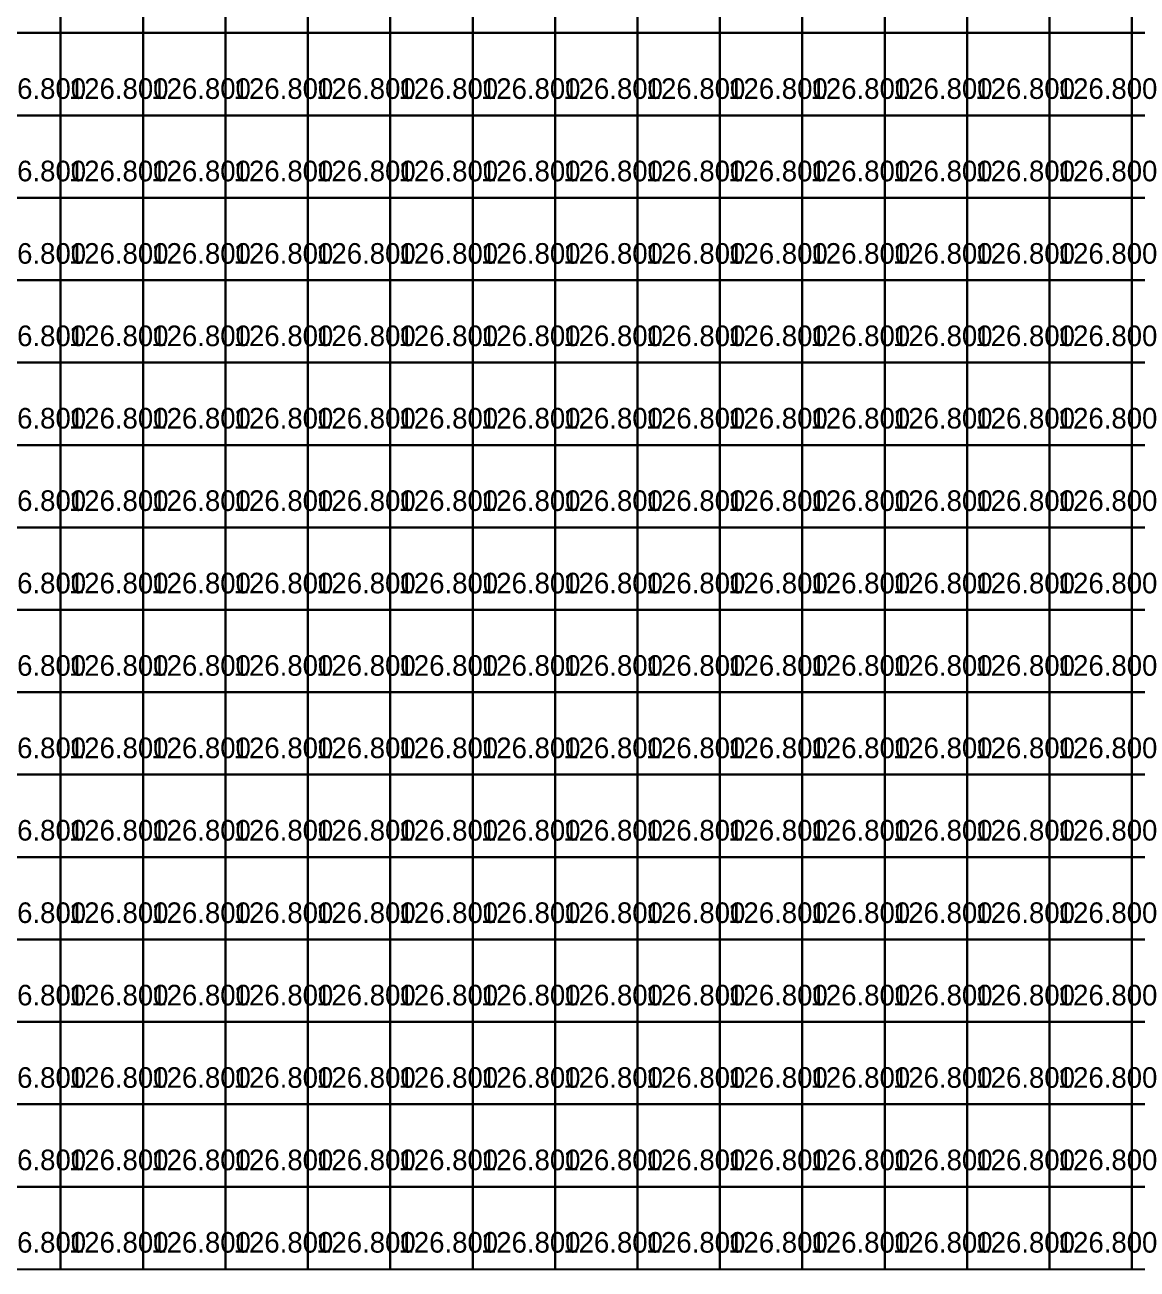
# Model space of a CAD drawing. Header units: metres. Extents: x 287857 to 287978, y 62957 to 63018.
# Drawn here: x 287870.49 to 287883.99, y 62956.83 to 62971.93 of the extents above; entities that cross this region are included whole.
import ezdxf

# ---------------------------------------------------------------- set-up
doc = ezdxf.new("R2010")
doc.units = ezdxf.units.M
doc.layers.add('ARCH-INTERP', color=7, linetype='Continuous', true_color=0x64748b)
doc.layers.add('ARCH-LEVEL-TXT', color=7, linetype='Continuous', true_color=0xa78bfa)

msp = doc.modelspace()

# ---------------------------------------------------------------- linework, layer by layer
at = {"layer": 'ARCH-INTERP'}
for points in [[(287869.925, 62971.831, 126.8), (287870.925, 62971.831, 126.8), (287870.925, 62972.831, 126.8), (287869.925, 62972.831, 126.8), (287869.925, 62971.831, 126.8)], [(287870.925, 62971.831, 126.8), (287871.925, 62971.831, 126.8), (287871.925, 62972.831, 126.8), (287870.925, 62972.831, 126.8), (287870.925, 62971.831, 126.8)], [(287871.925, 62971.831, 126.8), (287872.925, 62971.831, 126.8), (287872.925, 62972.831, 126.8), (287871.925, 62972.831, 126.8), (287871.925, 62971.831, 126.8)], [(287872.925, 62971.831, 126.8), (287873.925, 62971.831, 126.8), (287873.925, 62972.831, 126.8), (287872.925, 62972.831, 126.8), (287872.925, 62971.831, 126.8)], [(287873.925, 62971.831, 126.8), (287874.925, 62971.831, 126.8), (287874.925, 62972.831, 126.8), (287873.925, 62972.831, 126.8), (287873.925, 62971.831, 126.8)], [(287874.925, 62971.831, 126.8), (287875.925, 62971.831, 126.8), (287875.925, 62972.831, 126.8), (287874.925, 62972.831, 126.8), (287874.925, 62971.831, 126.8)], [(287875.925, 62971.831, 126.8), (287876.925, 62971.831, 126.8), (287876.925, 62972.831, 126.8), (287875.925, 62972.831, 126.8), (287875.925, 62971.831, 126.8)], [(287876.925, 62971.831, 126.8), (287877.925, 62971.831, 126.8), (287877.925, 62972.831, 126.8), (287876.925, 62972.831, 126.8), (287876.925, 62971.831, 126.8)], [(287877.925, 62971.831, 126.8), (287878.925, 62971.831, 126.8), (287878.925, 62972.831, 126.8), (287877.925, 62972.831, 126.8), (287877.925, 62971.831, 126.8)], [(287878.925, 62971.831, 126.8), (287879.925, 62971.831, 126.8), (287879.925, 62972.831, 126.8), (287878.925, 62972.831, 126.8), (287878.925, 62971.831, 126.8)], [(287879.925, 62971.831, 126.8), (287880.925, 62971.831, 126.8), (287880.925, 62972.831, 126.8), (287879.925, 62972.831, 126.8), (287879.925, 62971.831, 126.8)], [(287880.925, 62971.831, 126.8), (287881.925, 62971.831, 126.8), (287881.925, 62972.831, 126.8), (287880.925, 62972.831, 126.8), (287880.925, 62971.831, 126.8)], [(287881.925, 62971.831, 126.8), (287882.925, 62971.831, 126.8), (287882.925, 62972.831, 126.8), (287881.925, 62972.831, 126.8), (287881.925, 62971.831, 126.8)], [(287882.925, 62971.831, 126.8), (287883.925, 62971.831, 126.8), (287883.925, 62972.831, 126.8), (287882.925, 62972.831, 126.8), (287882.925, 62971.831, 126.8)], [(287883.925, 62971.831, 126.8), (287884.925, 62971.831, 126.8), (287884.925, 62972.831, 126.8), (287883.925, 62972.831, 126.8), (287883.925, 62971.831, 126.8)], [(287869.925, 62970.831, 126.8), (287870.925, 62970.831, 126.8), (287870.925, 62971.831, 126.8), (287869.925, 62971.831, 126.8), (287869.925, 62970.831, 126.8)], [(287870.925, 62970.831, 126.8), (287871.925, 62970.831, 126.8), (287871.925, 62971.831, 126.8), (287870.925, 62971.831, 126.8), (287870.925, 62970.831, 126.8)], [(287871.925, 62970.831, 126.8), (287872.925, 62970.831, 126.8), (287872.925, 62971.831, 126.8), (287871.925, 62971.831, 126.8), (287871.925, 62970.831, 126.8)], [(287872.925, 62970.831, 126.8), (287873.925, 62970.831, 126.8), (287873.925, 62971.831, 126.8), (287872.925, 62971.831, 126.8), (287872.925, 62970.831, 126.8)], [(287873.925, 62970.831, 126.8), (287874.925, 62970.831, 126.8), (287874.925, 62971.831, 126.8), (287873.925, 62971.831, 126.8), (287873.925, 62970.831, 126.8)], [(287874.925, 62970.831, 126.8), (287875.925, 62970.831, 126.8), (287875.925, 62971.831, 126.8), (287874.925, 62971.831, 126.8), (287874.925, 62970.831, 126.8)], [(287875.925, 62970.831, 126.8), (287876.925, 62970.831, 126.8), (287876.925, 62971.831, 126.8), (287875.925, 62971.831, 126.8), (287875.925, 62970.831, 126.8)], [(287876.925, 62970.831, 126.8), (287877.925, 62970.831, 126.8), (287877.925, 62971.831, 126.8), (287876.925, 62971.831, 126.8), (287876.925, 62970.831, 126.8)], [(287877.925, 62970.831, 126.8), (287878.925, 62970.831, 126.8), (287878.925, 62971.831, 126.8), (287877.925, 62971.831, 126.8), (287877.925, 62970.831, 126.8)], [(287878.925, 62970.831, 126.8), (287879.925, 62970.831, 126.8), (287879.925, 62971.831, 126.8), (287878.925, 62971.831, 126.8), (287878.925, 62970.831, 126.8)], [(287879.925, 62970.831, 126.8), (287880.925, 62970.831, 126.8), (287880.925, 62971.831, 126.8), (287879.925, 62971.831, 126.8), (287879.925, 62970.831, 126.8)], [(287880.925, 62970.831, 126.8), (287881.925, 62970.831, 126.8), (287881.925, 62971.831, 126.8), (287880.925, 62971.831, 126.8), (287880.925, 62970.831, 126.8)], [(287881.925, 62970.831, 126.8), (287882.925, 62970.831, 126.8), (287882.925, 62971.831, 126.8), (287881.925, 62971.831, 126.8), (287881.925, 62970.831, 126.8)], [(287882.925, 62970.831, 126.8), (287883.925, 62970.831, 126.8), (287883.925, 62971.831, 126.8), (287882.925, 62971.831, 126.8), (287882.925, 62970.831, 126.8)], [(287883.925, 62970.831, 126.8), (287884.925, 62970.831, 126.8), (287884.925, 62971.831, 126.8), (287883.925, 62971.831, 126.8), (287883.925, 62970.831, 126.8)], [(287869.925, 62969.831, 126.8), (287870.925, 62969.831, 126.8), (287870.925, 62970.831, 126.8), (287869.925, 62970.831, 126.8), (287869.925, 62969.831, 126.8)], [(287870.925, 62969.831, 126.8), (287871.925, 62969.831, 126.8), (287871.925, 62970.831, 126.8), (287870.925, 62970.831, 126.8), (287870.925, 62969.831, 126.8)], [(287871.925, 62969.831, 126.8), (287872.925, 62969.831, 126.8), (287872.925, 62970.831, 126.8), (287871.925, 62970.831, 126.8), (287871.925, 62969.831, 126.8)], [(287872.925, 62969.831, 126.8), (287873.925, 62969.831, 126.8), (287873.925, 62970.831, 126.8), (287872.925, 62970.831, 126.8), (287872.925, 62969.831, 126.8)], [(287873.925, 62969.831, 126.8), (287874.925, 62969.831, 126.8), (287874.925, 62970.831, 126.8), (287873.925, 62970.831, 126.8), (287873.925, 62969.831, 126.8)], [(287874.925, 62969.831, 126.8), (287875.925, 62969.831, 126.8), (287875.925, 62970.831, 126.8), (287874.925, 62970.831, 126.8), (287874.925, 62969.831, 126.8)], [(287875.925, 62969.831, 126.8), (287876.925, 62969.831, 126.8), (287876.925, 62970.831, 126.8), (287875.925, 62970.831, 126.8), (287875.925, 62969.831, 126.8)], [(287876.925, 62969.831, 126.8), (287877.925, 62969.831, 126.8), (287877.925, 62970.831, 126.8), (287876.925, 62970.831, 126.8), (287876.925, 62969.831, 126.8)], [(287877.925, 62969.831, 126.8), (287878.925, 62969.831, 126.8), (287878.925, 62970.831, 126.8), (287877.925, 62970.831, 126.8), (287877.925, 62969.831, 126.8)], [(287878.925, 62969.831, 126.8), (287879.925, 62969.831, 126.8), (287879.925, 62970.831, 126.8), (287878.925, 62970.831, 126.8), (287878.925, 62969.831, 126.8)], [(287879.925, 62969.831, 126.8), (287880.925, 62969.831, 126.8), (287880.925, 62970.831, 126.8), (287879.925, 62970.831, 126.8), (287879.925, 62969.831, 126.8)], [(287880.925, 62969.831, 126.8), (287881.925, 62969.831, 126.8), (287881.925, 62970.831, 126.8), (287880.925, 62970.831, 126.8), (287880.925, 62969.831, 126.8)], [(287881.925, 62969.831, 126.8), (287882.925, 62969.831, 126.8), (287882.925, 62970.831, 126.8), (287881.925, 62970.831, 126.8), (287881.925, 62969.831, 126.8)], [(287882.925, 62969.831, 126.8), (287883.925, 62969.831, 126.8), (287883.925, 62970.831, 126.8), (287882.925, 62970.831, 126.8), (287882.925, 62969.831, 126.8)], [(287883.925, 62969.831, 126.8), (287884.925, 62969.831, 126.8), (287884.925, 62970.831, 126.8), (287883.925, 62970.831, 126.8), (287883.925, 62969.831, 126.8)], [(287869.925, 62968.831, 126.8), (287870.925, 62968.831, 126.8), (287870.925, 62969.831, 126.8), (287869.925, 62969.831, 126.8), (287869.925, 62968.831, 126.8)], [(287870.925, 62968.831, 126.8), (287871.925, 62968.831, 126.8), (287871.925, 62969.831, 126.8), (287870.925, 62969.831, 126.8), (287870.925, 62968.831, 126.8)], [(287871.925, 62968.831, 126.8), (287872.925, 62968.831, 126.8), (287872.925, 62969.831, 126.8), (287871.925, 62969.831, 126.8), (287871.925, 62968.831, 126.8)], [(287872.925, 62968.831, 126.8), (287873.925, 62968.831, 126.8), (287873.925, 62969.831, 126.8), (287872.925, 62969.831, 126.8), (287872.925, 62968.831, 126.8)], [(287873.925, 62968.831, 126.8), (287874.925, 62968.831, 126.8), (287874.925, 62969.831, 126.8), (287873.925, 62969.831, 126.8), (287873.925, 62968.831, 126.8)], [(287874.925, 62968.831, 126.8), (287875.925, 62968.831, 126.8), (287875.925, 62969.831, 126.8), (287874.925, 62969.831, 126.8), (287874.925, 62968.831, 126.8)], [(287875.925, 62968.831, 126.8), (287876.925, 62968.831, 126.8), (287876.925, 62969.831, 126.8), (287875.925, 62969.831, 126.8), (287875.925, 62968.831, 126.8)], [(287876.925, 62968.831, 126.8), (287877.925, 62968.831, 126.8), (287877.925, 62969.831, 126.8), (287876.925, 62969.831, 126.8), (287876.925, 62968.831, 126.8)], [(287877.925, 62968.831, 126.8), (287878.925, 62968.831, 126.8), (287878.925, 62969.831, 126.8), (287877.925, 62969.831, 126.8), (287877.925, 62968.831, 126.8)], [(287878.925, 62968.831, 126.8), (287879.925, 62968.831, 126.8), (287879.925, 62969.831, 126.8), (287878.925, 62969.831, 126.8), (287878.925, 62968.831, 126.8)], [(287879.925, 62968.831, 126.8), (287880.925, 62968.831, 126.8), (287880.925, 62969.831, 126.8), (287879.925, 62969.831, 126.8), (287879.925, 62968.831, 126.8)], [(287880.925, 62968.831, 126.8), (287881.925, 62968.831, 126.8), (287881.925, 62969.831, 126.8), (287880.925, 62969.831, 126.8), (287880.925, 62968.831, 126.8)], [(287881.925, 62968.831, 126.8), (287882.925, 62968.831, 126.8), (287882.925, 62969.831, 126.8), (287881.925, 62969.831, 126.8), (287881.925, 62968.831, 126.8)], [(287882.925, 62968.831, 126.8), (287883.925, 62968.831, 126.8), (287883.925, 62969.831, 126.8), (287882.925, 62969.831, 126.8), (287882.925, 62968.831, 126.8)], [(287883.925, 62968.831, 126.8), (287884.925, 62968.831, 126.8), (287884.925, 62969.831, 126.8), (287883.925, 62969.831, 126.8), (287883.925, 62968.831, 126.8)], [(287869.925, 62967.831, 126.8), (287870.925, 62967.831, 126.8), (287870.925, 62968.831, 126.8), (287869.925, 62968.831, 126.8), (287869.925, 62967.831, 126.8)], [(287870.925, 62967.831, 126.8), (287871.925, 62967.831, 126.8), (287871.925, 62968.831, 126.8), (287870.925, 62968.831, 126.8), (287870.925, 62967.831, 126.8)], [(287871.925, 62967.831, 126.8), (287872.925, 62967.831, 126.8), (287872.925, 62968.831, 126.8), (287871.925, 62968.831, 126.8), (287871.925, 62967.831, 126.8)], [(287872.925, 62967.831, 126.8), (287873.925, 62967.831, 126.8), (287873.925, 62968.831, 126.8), (287872.925, 62968.831, 126.8), (287872.925, 62967.831, 126.8)], [(287873.925, 62967.831, 126.8), (287874.925, 62967.831, 126.8), (287874.925, 62968.831, 126.8), (287873.925, 62968.831, 126.8), (287873.925, 62967.831, 126.8)], [(287874.925, 62967.831, 126.8), (287875.925, 62967.831, 126.8), (287875.925, 62968.831, 126.8), (287874.925, 62968.831, 126.8), (287874.925, 62967.831, 126.8)], [(287875.925, 62967.831, 126.8), (287876.925, 62967.831, 126.8), (287876.925, 62968.831, 126.8), (287875.925, 62968.831, 126.8), (287875.925, 62967.831, 126.8)], [(287876.925, 62967.831, 126.8), (287877.925, 62967.831, 126.8), (287877.925, 62968.831, 126.8), (287876.925, 62968.831, 126.8), (287876.925, 62967.831, 126.8)], [(287877.925, 62967.831, 126.8), (287878.925, 62967.831, 126.8), (287878.925, 62968.831, 126.8), (287877.925, 62968.831, 126.8), (287877.925, 62967.831, 126.8)], [(287878.925, 62967.831, 126.8), (287879.925, 62967.831, 126.8), (287879.925, 62968.831, 126.8), (287878.925, 62968.831, 126.8), (287878.925, 62967.831, 126.8)], [(287879.925, 62967.831, 126.8), (287880.925, 62967.831, 126.8), (287880.925, 62968.831, 126.8), (287879.925, 62968.831, 126.8), (287879.925, 62967.831, 126.8)], [(287880.925, 62967.831, 126.8), (287881.925, 62967.831, 126.8), (287881.925, 62968.831, 126.8), (287880.925, 62968.831, 126.8), (287880.925, 62967.831, 126.8)], [(287881.925, 62967.831, 126.8), (287882.925, 62967.831, 126.8), (287882.925, 62968.831, 126.8), (287881.925, 62968.831, 126.8), (287881.925, 62967.831, 126.8)], [(287882.925, 62967.831, 126.8), (287883.925, 62967.831, 126.8), (287883.925, 62968.831, 126.8), (287882.925, 62968.831, 126.8), (287882.925, 62967.831, 126.8)], [(287883.925, 62967.831, 126.8), (287884.925, 62967.831, 126.8), (287884.925, 62968.831, 126.8), (287883.925, 62968.831, 126.8), (287883.925, 62967.831, 126.8)], [(287869.925, 62966.831, 126.8), (287870.925, 62966.831, 126.8), (287870.925, 62967.831, 126.8), (287869.925, 62967.831, 126.8), (287869.925, 62966.831, 126.8)], [(287870.925, 62966.831, 126.8), (287871.925, 62966.831, 126.8), (287871.925, 62967.831, 126.8), (287870.925, 62967.831, 126.8), (287870.925, 62966.831, 126.8)], [(287871.925, 62966.831, 126.8), (287872.925, 62966.831, 126.8), (287872.925, 62967.831, 126.8), (287871.925, 62967.831, 126.8), (287871.925, 62966.831, 126.8)], [(287872.925, 62966.831, 126.8), (287873.925, 62966.831, 126.8), (287873.925, 62967.831, 126.8), (287872.925, 62967.831, 126.8), (287872.925, 62966.831, 126.8)], [(287873.925, 62966.831, 126.8), (287874.925, 62966.831, 126.8), (287874.925, 62967.831, 126.8), (287873.925, 62967.831, 126.8), (287873.925, 62966.831, 126.8)], [(287874.925, 62966.831, 126.8), (287875.925, 62966.831, 126.8), (287875.925, 62967.831, 126.8), (287874.925, 62967.831, 126.8), (287874.925, 62966.831, 126.8)], [(287875.925, 62966.831, 126.8), (287876.925, 62966.831, 126.8), (287876.925, 62967.831, 126.8), (287875.925, 62967.831, 126.8), (287875.925, 62966.831, 126.8)], [(287876.925, 62966.831, 126.8), (287877.925, 62966.831, 126.8), (287877.925, 62967.831, 126.8), (287876.925, 62967.831, 126.8), (287876.925, 62966.831, 126.8)], [(287877.925, 62966.831, 126.8), (287878.925, 62966.831, 126.8), (287878.925, 62967.831, 126.8), (287877.925, 62967.831, 126.8), (287877.925, 62966.831, 126.8)], [(287878.925, 62966.831, 126.8), (287879.925, 62966.831, 126.8), (287879.925, 62967.831, 126.8), (287878.925, 62967.831, 126.8), (287878.925, 62966.831, 126.8)], [(287879.925, 62966.831, 126.8), (287880.925, 62966.831, 126.8), (287880.925, 62967.831, 126.8), (287879.925, 62967.831, 126.8), (287879.925, 62966.831, 126.8)], [(287880.925, 62966.831, 126.8), (287881.925, 62966.831, 126.8), (287881.925, 62967.831, 126.8), (287880.925, 62967.831, 126.8), (287880.925, 62966.831, 126.8)], [(287881.925, 62966.831, 126.8), (287882.925, 62966.831, 126.8), (287882.925, 62967.831, 126.8), (287881.925, 62967.831, 126.8), (287881.925, 62966.831, 126.8)], [(287882.925, 62966.831, 126.8), (287883.925, 62966.831, 126.8), (287883.925, 62967.831, 126.8), (287882.925, 62967.831, 126.8), (287882.925, 62966.831, 126.8)], [(287883.925, 62966.831, 126.8), (287884.925, 62966.831, 126.8), (287884.925, 62967.831, 126.8), (287883.925, 62967.831, 126.8), (287883.925, 62966.831, 126.8)], [(287869.925, 62965.831, 126.8), (287870.925, 62965.831, 126.8), (287870.925, 62966.831, 126.8), (287869.925, 62966.831, 126.8), (287869.925, 62965.831, 126.8)], [(287870.925, 62965.831, 126.8), (287871.925, 62965.831, 126.8), (287871.925, 62966.831, 126.8), (287870.925, 62966.831, 126.8), (287870.925, 62965.831, 126.8)], [(287871.925, 62965.831, 126.8), (287872.925, 62965.831, 126.8), (287872.925, 62966.831, 126.8), (287871.925, 62966.831, 126.8), (287871.925, 62965.831, 126.8)], [(287872.925, 62965.831, 126.8), (287873.925, 62965.831, 126.8), (287873.925, 62966.831, 126.8), (287872.925, 62966.831, 126.8), (287872.925, 62965.831, 126.8)], [(287873.925, 62965.831, 126.8), (287874.925, 62965.831, 126.8), (287874.925, 62966.831, 126.8), (287873.925, 62966.831, 126.8), (287873.925, 62965.831, 126.8)], [(287874.925, 62965.831, 126.8), (287875.925, 62965.831, 126.8), (287875.925, 62966.831, 126.8), (287874.925, 62966.831, 126.8), (287874.925, 62965.831, 126.8)], [(287875.925, 62965.831, 126.8), (287876.925, 62965.831, 126.8), (287876.925, 62966.831, 126.8), (287875.925, 62966.831, 126.8), (287875.925, 62965.831, 126.8)], [(287876.925, 62965.831, 126.8), (287877.925, 62965.831, 126.8), (287877.925, 62966.831, 126.8), (287876.925, 62966.831, 126.8), (287876.925, 62965.831, 126.8)], [(287877.925, 62965.831, 126.8), (287878.925, 62965.831, 126.8), (287878.925, 62966.831, 126.8), (287877.925, 62966.831, 126.8), (287877.925, 62965.831, 126.8)], [(287878.925, 62965.831, 126.8), (287879.925, 62965.831, 126.8), (287879.925, 62966.831, 126.8), (287878.925, 62966.831, 126.8), (287878.925, 62965.831, 126.8)], [(287879.925, 62965.831, 126.8), (287880.925, 62965.831, 126.8), (287880.925, 62966.831, 126.8), (287879.925, 62966.831, 126.8), (287879.925, 62965.831, 126.8)], [(287880.925, 62965.831, 126.8), (287881.925, 62965.831, 126.8), (287881.925, 62966.831, 126.8), (287880.925, 62966.831, 126.8), (287880.925, 62965.831, 126.8)], [(287881.925, 62965.831, 126.8), (287882.925, 62965.831, 126.8), (287882.925, 62966.831, 126.8), (287881.925, 62966.831, 126.8), (287881.925, 62965.831, 126.8)], [(287882.925, 62965.831, 126.8), (287883.925, 62965.831, 126.8), (287883.925, 62966.831, 126.8), (287882.925, 62966.831, 126.8), (287882.925, 62965.831, 126.8)], [(287883.925, 62965.831, 126.8), (287884.925, 62965.831, 126.8), (287884.925, 62966.831, 126.8), (287883.925, 62966.831, 126.8), (287883.925, 62965.831, 126.8)], [(287869.925, 62964.831, 126.8), (287870.925, 62964.831, 126.8), (287870.925, 62965.831, 126.8), (287869.925, 62965.831, 126.8), (287869.925, 62964.831, 126.8)], [(287870.925, 62964.831, 126.8), (287871.925, 62964.831, 126.8), (287871.925, 62965.831, 126.8), (287870.925, 62965.831, 126.8), (287870.925, 62964.831, 126.8)], [(287871.925, 62964.831, 126.8), (287872.925, 62964.831, 126.8), (287872.925, 62965.831, 126.8), (287871.925, 62965.831, 126.8), (287871.925, 62964.831, 126.8)], [(287872.925, 62964.831, 126.8), (287873.925, 62964.831, 126.8), (287873.925, 62965.831, 126.8), (287872.925, 62965.831, 126.8), (287872.925, 62964.831, 126.8)], [(287873.925, 62964.831, 126.8), (287874.925, 62964.831, 126.8), (287874.925, 62965.831, 126.8), (287873.925, 62965.831, 126.8), (287873.925, 62964.831, 126.8)], [(287874.925, 62964.831, 126.8), (287875.925, 62964.831, 126.8), (287875.925, 62965.831, 126.8), (287874.925, 62965.831, 126.8), (287874.925, 62964.831, 126.8)], [(287875.925, 62964.831, 126.8), (287876.925, 62964.831, 126.8), (287876.925, 62965.831, 126.8), (287875.925, 62965.831, 126.8), (287875.925, 62964.831, 126.8)], [(287876.925, 62964.831, 126.8), (287877.925, 62964.831, 126.8), (287877.925, 62965.831, 126.8), (287876.925, 62965.831, 126.8), (287876.925, 62964.831, 126.8)], [(287877.925, 62964.831, 126.8), (287878.925, 62964.831, 126.8), (287878.925, 62965.831, 126.8), (287877.925, 62965.831, 126.8), (287877.925, 62964.831, 126.8)], [(287878.925, 62964.831, 126.8), (287879.925, 62964.831, 126.8), (287879.925, 62965.831, 126.8), (287878.925, 62965.831, 126.8), (287878.925, 62964.831, 126.8)], [(287879.925, 62964.831, 126.8), (287880.925, 62964.831, 126.8), (287880.925, 62965.831, 126.8), (287879.925, 62965.831, 126.8), (287879.925, 62964.831, 126.8)], [(287880.925, 62964.831, 126.8), (287881.925, 62964.831, 126.8), (287881.925, 62965.831, 126.8), (287880.925, 62965.831, 126.8), (287880.925, 62964.831, 126.8)], [(287881.925, 62964.831, 126.8), (287882.925, 62964.831, 126.8), (287882.925, 62965.831, 126.8), (287881.925, 62965.831, 126.8), (287881.925, 62964.831, 126.8)], [(287882.925, 62964.831, 126.8), (287883.925, 62964.831, 126.8), (287883.925, 62965.831, 126.8), (287882.925, 62965.831, 126.8), (287882.925, 62964.831, 126.8)], [(287883.925, 62964.831, 126.8), (287884.925, 62964.831, 126.8), (287884.925, 62965.831, 126.8), (287883.925, 62965.831, 126.8), (287883.925, 62964.831, 126.8)], [(287869.925, 62963.831, 126.8), (287870.925, 62963.831, 126.8), (287870.925, 62964.831, 126.8), (287869.925, 62964.831, 126.8), (287869.925, 62963.831, 126.8)], [(287870.925, 62963.831, 126.8), (287871.925, 62963.831, 126.8), (287871.925, 62964.831, 126.8), (287870.925, 62964.831, 126.8), (287870.925, 62963.831, 126.8)], [(287871.925, 62963.831, 126.8), (287872.925, 62963.831, 126.8), (287872.925, 62964.831, 126.8), (287871.925, 62964.831, 126.8), (287871.925, 62963.831, 126.8)], [(287872.925, 62963.831, 126.8), (287873.925, 62963.831, 126.8), (287873.925, 62964.831, 126.8), (287872.925, 62964.831, 126.8), (287872.925, 62963.831, 126.8)], [(287873.925, 62963.831, 126.8), (287874.925, 62963.831, 126.8), (287874.925, 62964.831, 126.8), (287873.925, 62964.831, 126.8), (287873.925, 62963.831, 126.8)], [(287874.925, 62963.831, 126.8), (287875.925, 62963.831, 126.8), (287875.925, 62964.831, 126.8), (287874.925, 62964.831, 126.8), (287874.925, 62963.831, 126.8)], [(287875.925, 62963.831, 126.8), (287876.925, 62963.831, 126.8), (287876.925, 62964.831, 126.8), (287875.925, 62964.831, 126.8), (287875.925, 62963.831, 126.8)], [(287876.925, 62963.831, 126.8), (287877.925, 62963.831, 126.8), (287877.925, 62964.831, 126.8), (287876.925, 62964.831, 126.8), (287876.925, 62963.831, 126.8)], [(287877.925, 62963.831, 126.8), (287878.925, 62963.831, 126.8), (287878.925, 62964.831, 126.8), (287877.925, 62964.831, 126.8), (287877.925, 62963.831, 126.8)], [(287878.925, 62963.831, 126.8), (287879.925, 62963.831, 126.8), (287879.925, 62964.831, 126.8), (287878.925, 62964.831, 126.8), (287878.925, 62963.831, 126.8)], [(287879.925, 62963.831, 126.8), (287880.925, 62963.831, 126.8), (287880.925, 62964.831, 126.8), (287879.925, 62964.831, 126.8), (287879.925, 62963.831, 126.8)], [(287880.925, 62963.831, 126.8), (287881.925, 62963.831, 126.8), (287881.925, 62964.831, 126.8), (287880.925, 62964.831, 126.8), (287880.925, 62963.831, 126.8)], [(287881.925, 62963.831, 126.8), (287882.925, 62963.831, 126.8), (287882.925, 62964.831, 126.8), (287881.925, 62964.831, 126.8), (287881.925, 62963.831, 126.8)], [(287882.925, 62963.831, 126.8), (287883.925, 62963.831, 126.8), (287883.925, 62964.831, 126.8), (287882.925, 62964.831, 126.8), (287882.925, 62963.831, 126.8)], [(287883.925, 62963.831, 126.8), (287884.925, 62963.831, 126.8), (287884.925, 62964.831, 126.8), (287883.925, 62964.831, 126.8), (287883.925, 62963.831, 126.8)], [(287869.925, 62962.831, 126.8), (287870.925, 62962.831, 126.8), (287870.925, 62963.831, 126.8), (287869.925, 62963.831, 126.8), (287869.925, 62962.831, 126.8)], [(287870.925, 62962.831, 126.8), (287871.925, 62962.831, 126.8), (287871.925, 62963.831, 126.8), (287870.925, 62963.831, 126.8), (287870.925, 62962.831, 126.8)], [(287871.925, 62962.831, 126.8), (287872.925, 62962.831, 126.8), (287872.925, 62963.831, 126.8), (287871.925, 62963.831, 126.8), (287871.925, 62962.831, 126.8)], [(287872.925, 62962.831, 126.8), (287873.925, 62962.831, 126.8), (287873.925, 62963.831, 126.8), (287872.925, 62963.831, 126.8), (287872.925, 62962.831, 126.8)], [(287873.925, 62962.831, 126.8), (287874.925, 62962.831, 126.8), (287874.925, 62963.831, 126.8), (287873.925, 62963.831, 126.8), (287873.925, 62962.831, 126.8)], [(287874.925, 62962.831, 126.8), (287875.925, 62962.831, 126.8), (287875.925, 62963.831, 126.8), (287874.925, 62963.831, 126.8), (287874.925, 62962.831, 126.8)], [(287875.925, 62962.831, 126.8), (287876.925, 62962.831, 126.8), (287876.925, 62963.831, 126.8), (287875.925, 62963.831, 126.8), (287875.925, 62962.831, 126.8)], [(287876.925, 62962.831, 126.8), (287877.925, 62962.831, 126.8), (287877.925, 62963.831, 126.8), (287876.925, 62963.831, 126.8), (287876.925, 62962.831, 126.8)], [(287877.925, 62962.831, 126.8), (287878.925, 62962.831, 126.8), (287878.925, 62963.831, 126.8), (287877.925, 62963.831, 126.8), (287877.925, 62962.831, 126.8)], [(287878.925, 62962.831, 126.8), (287879.925, 62962.831, 126.8), (287879.925, 62963.831, 126.8), (287878.925, 62963.831, 126.8), (287878.925, 62962.831, 126.8)], [(287879.925, 62962.831, 126.8), (287880.925, 62962.831, 126.8), (287880.925, 62963.831, 126.8), (287879.925, 62963.831, 126.8), (287879.925, 62962.831, 126.8)], [(287880.925, 62962.831, 126.8), (287881.925, 62962.831, 126.8), (287881.925, 62963.831, 126.8), (287880.925, 62963.831, 126.8), (287880.925, 62962.831, 126.8)], [(287881.925, 62962.831, 126.8), (287882.925, 62962.831, 126.8), (287882.925, 62963.831, 126.8), (287881.925, 62963.831, 126.8), (287881.925, 62962.831, 126.8)], [(287882.925, 62962.831, 126.8), (287883.925, 62962.831, 126.8), (287883.925, 62963.831, 126.8), (287882.925, 62963.831, 126.8), (287882.925, 62962.831, 126.8)], [(287883.925, 62962.831, 126.8), (287884.925, 62962.831, 126.8), (287884.925, 62963.831, 126.8), (287883.925, 62963.831, 126.8), (287883.925, 62962.831, 126.8)], [(287869.925, 62961.831, 126.8), (287870.925, 62961.831, 126.8), (287870.925, 62962.831, 126.8), (287869.925, 62962.831, 126.8), (287869.925, 62961.831, 126.8)], [(287870.925, 62961.831, 126.8), (287871.925, 62961.831, 126.8), (287871.925, 62962.831, 126.8), (287870.925, 62962.831, 126.8), (287870.925, 62961.831, 126.8)], [(287871.925, 62961.831, 126.8), (287872.925, 62961.831, 126.8), (287872.925, 62962.831, 126.8), (287871.925, 62962.831, 126.8), (287871.925, 62961.831, 126.8)], [(287872.925, 62961.831, 126.8), (287873.925, 62961.831, 126.8), (287873.925, 62962.831, 126.8), (287872.925, 62962.831, 126.8), (287872.925, 62961.831, 126.8)], [(287873.925, 62961.831, 126.8), (287874.925, 62961.831, 126.8), (287874.925, 62962.831, 126.8), (287873.925, 62962.831, 126.8), (287873.925, 62961.831, 126.8)], [(287874.925, 62961.831, 126.8), (287875.925, 62961.831, 126.8), (287875.925, 62962.831, 126.8), (287874.925, 62962.831, 126.8), (287874.925, 62961.831, 126.8)], [(287875.925, 62961.831, 126.8), (287876.925, 62961.831, 126.8), (287876.925, 62962.831, 126.8), (287875.925, 62962.831, 126.8), (287875.925, 62961.831, 126.8)], [(287876.925, 62961.831, 126.8), (287877.925, 62961.831, 126.8), (287877.925, 62962.831, 126.8), (287876.925, 62962.831, 126.8), (287876.925, 62961.831, 126.8)], [(287877.925, 62961.831, 126.8), (287878.925, 62961.831, 126.8), (287878.925, 62962.831, 126.8), (287877.925, 62962.831, 126.8), (287877.925, 62961.831, 126.8)], [(287878.925, 62961.831, 126.8), (287879.925, 62961.831, 126.8), (287879.925, 62962.831, 126.8), (287878.925, 62962.831, 126.8), (287878.925, 62961.831, 126.8)], [(287879.925, 62961.831, 126.8), (287880.925, 62961.831, 126.8), (287880.925, 62962.831, 126.8), (287879.925, 62962.831, 126.8), (287879.925, 62961.831, 126.8)], [(287880.925, 62961.831, 126.8), (287881.925, 62961.831, 126.8), (287881.925, 62962.831, 126.8), (287880.925, 62962.831, 126.8), (287880.925, 62961.831, 126.8)], [(287881.925, 62961.831, 126.8), (287882.925, 62961.831, 126.8), (287882.925, 62962.831, 126.8), (287881.925, 62962.831, 126.8), (287881.925, 62961.831, 126.8)], [(287882.925, 62961.831, 126.8), (287883.925, 62961.831, 126.8), (287883.925, 62962.831, 126.8), (287882.925, 62962.831, 126.8), (287882.925, 62961.831, 126.8)], [(287883.925, 62961.831, 126.8), (287884.925, 62961.831, 126.8), (287884.925, 62962.831, 126.8), (287883.925, 62962.831, 126.8), (287883.925, 62961.831, 126.8)], [(287869.925, 62960.831, 126.8), (287870.925, 62960.831, 126.8), (287870.925, 62961.831, 126.8), (287869.925, 62961.831, 126.8), (287869.925, 62960.831, 126.8)], [(287870.925, 62960.831, 126.8), (287871.925, 62960.831, 126.8), (287871.925, 62961.831, 126.8), (287870.925, 62961.831, 126.8), (287870.925, 62960.831, 126.8)], [(287871.925, 62960.831, 126.8), (287872.925, 62960.831, 126.8), (287872.925, 62961.831, 126.8), (287871.925, 62961.831, 126.8), (287871.925, 62960.831, 126.8)], [(287872.925, 62960.831, 126.8), (287873.925, 62960.831, 126.8), (287873.925, 62961.831, 126.8), (287872.925, 62961.831, 126.8), (287872.925, 62960.831, 126.8)], [(287873.925, 62960.831, 126.8), (287874.925, 62960.831, 126.8), (287874.925, 62961.831, 126.8), (287873.925, 62961.831, 126.8), (287873.925, 62960.831, 126.8)], [(287874.925, 62960.831, 126.8), (287875.925, 62960.831, 126.8), (287875.925, 62961.831, 126.8), (287874.925, 62961.831, 126.8), (287874.925, 62960.831, 126.8)], [(287875.925, 62960.831, 126.8), (287876.925, 62960.831, 126.8), (287876.925, 62961.831, 126.8), (287875.925, 62961.831, 126.8), (287875.925, 62960.831, 126.8)], [(287876.925, 62960.831, 126.8), (287877.925, 62960.831, 126.8), (287877.925, 62961.831, 126.8), (287876.925, 62961.831, 126.8), (287876.925, 62960.831, 126.8)], [(287877.925, 62960.831, 126.8), (287878.925, 62960.831, 126.8), (287878.925, 62961.831, 126.8), (287877.925, 62961.831, 126.8), (287877.925, 62960.831, 126.8)], [(287878.925, 62960.831, 126.8), (287879.925, 62960.831, 126.8), (287879.925, 62961.831, 126.8), (287878.925, 62961.831, 126.8), (287878.925, 62960.831, 126.8)], [(287879.925, 62960.831, 126.8), (287880.925, 62960.831, 126.8), (287880.925, 62961.831, 126.8), (287879.925, 62961.831, 126.8), (287879.925, 62960.831, 126.8)], [(287880.925, 62960.831, 126.8), (287881.925, 62960.831, 126.8), (287881.925, 62961.831, 126.8), (287880.925, 62961.831, 126.8), (287880.925, 62960.831, 126.8)], [(287881.925, 62960.831, 126.8), (287882.925, 62960.831, 126.8), (287882.925, 62961.831, 126.8), (287881.925, 62961.831, 126.8), (287881.925, 62960.831, 126.8)], [(287882.925, 62960.831, 126.8), (287883.925, 62960.831, 126.8), (287883.925, 62961.831, 126.8), (287882.925, 62961.831, 126.8), (287882.925, 62960.831, 126.8)], [(287883.925, 62960.831, 126.8), (287884.925, 62960.831, 126.8), (287884.925, 62961.831, 126.8), (287883.925, 62961.831, 126.8), (287883.925, 62960.831, 126.8)], [(287869.925, 62959.831, 126.8), (287870.925, 62959.831, 126.8), (287870.925, 62960.831, 126.8), (287869.925, 62960.831, 126.8), (287869.925, 62959.831, 126.8)], [(287870.925, 62959.831, 126.8), (287871.925, 62959.831, 126.8), (287871.925, 62960.831, 126.8), (287870.925, 62960.831, 126.8), (287870.925, 62959.831, 126.8)], [(287871.925, 62959.831, 126.8), (287872.925, 62959.831, 126.8), (287872.925, 62960.831, 126.8), (287871.925, 62960.831, 126.8), (287871.925, 62959.831, 126.8)], [(287872.925, 62959.831, 126.8), (287873.925, 62959.831, 126.8), (287873.925, 62960.831, 126.8), (287872.925, 62960.831, 126.8), (287872.925, 62959.831, 126.8)], [(287873.925, 62959.831, 126.8), (287874.925, 62959.831, 126.8), (287874.925, 62960.831, 126.8), (287873.925, 62960.831, 126.8), (287873.925, 62959.831, 126.8)], [(287874.925, 62959.831, 126.8), (287875.925, 62959.831, 126.8), (287875.925, 62960.831, 126.8), (287874.925, 62960.831, 126.8), (287874.925, 62959.831, 126.8)], [(287875.925, 62959.831, 126.8), (287876.925, 62959.831, 126.8), (287876.925, 62960.831, 126.8), (287875.925, 62960.831, 126.8), (287875.925, 62959.831, 126.8)], [(287876.925, 62959.831, 126.8), (287877.925, 62959.831, 126.8), (287877.925, 62960.831, 126.8), (287876.925, 62960.831, 126.8), (287876.925, 62959.831, 126.8)], [(287877.925, 62959.831, 126.8), (287878.925, 62959.831, 126.8), (287878.925, 62960.831, 126.8), (287877.925, 62960.831, 126.8), (287877.925, 62959.831, 126.8)], [(287878.925, 62959.831, 126.8), (287879.925, 62959.831, 126.8), (287879.925, 62960.831, 126.8), (287878.925, 62960.831, 126.8), (287878.925, 62959.831, 126.8)], [(287879.925, 62959.831, 126.8), (287880.925, 62959.831, 126.8), (287880.925, 62960.831, 126.8), (287879.925, 62960.831, 126.8), (287879.925, 62959.831, 126.8)], [(287880.925, 62959.831, 126.8), (287881.925, 62959.831, 126.8), (287881.925, 62960.831, 126.8), (287880.925, 62960.831, 126.8), (287880.925, 62959.831, 126.8)], [(287881.925, 62959.831, 126.8), (287882.925, 62959.831, 126.8), (287882.925, 62960.831, 126.8), (287881.925, 62960.831, 126.8), (287881.925, 62959.831, 126.8)], [(287882.925, 62959.831, 126.8), (287883.925, 62959.831, 126.8), (287883.925, 62960.831, 126.8), (287882.925, 62960.831, 126.8), (287882.925, 62959.831, 126.8)], [(287883.925, 62959.831, 126.8), (287884.925, 62959.831, 126.8), (287884.925, 62960.831, 126.8), (287883.925, 62960.831, 126.8), (287883.925, 62959.831, 126.8)], [(287869.925, 62958.831, 126.8), (287870.925, 62958.831, 126.8), (287870.925, 62959.831, 126.8), (287869.925, 62959.831, 126.8), (287869.925, 62958.831, 126.8)], [(287870.925, 62958.831, 126.8), (287871.925, 62958.831, 126.8), (287871.925, 62959.831, 126.8), (287870.925, 62959.831, 126.8), (287870.925, 62958.831, 126.8)], [(287871.925, 62958.831, 126.8), (287872.925, 62958.831, 126.8), (287872.925, 62959.831, 126.8), (287871.925, 62959.831, 126.8), (287871.925, 62958.831, 126.8)], [(287872.925, 62958.831, 126.8), (287873.925, 62958.831, 126.8), (287873.925, 62959.831, 126.8), (287872.925, 62959.831, 126.8), (287872.925, 62958.831, 126.8)], [(287873.925, 62958.831, 126.8), (287874.925, 62958.831, 126.8), (287874.925, 62959.831, 126.8), (287873.925, 62959.831, 126.8), (287873.925, 62958.831, 126.8)], [(287874.925, 62958.831, 126.8), (287875.925, 62958.831, 126.8), (287875.925, 62959.831, 126.8), (287874.925, 62959.831, 126.8), (287874.925, 62958.831, 126.8)], [(287875.925, 62958.831, 126.8), (287876.925, 62958.831, 126.8), (287876.925, 62959.831, 126.8), (287875.925, 62959.831, 126.8), (287875.925, 62958.831, 126.8)], [(287876.925, 62958.831, 126.8), (287877.925, 62958.831, 126.8), (287877.925, 62959.831, 126.8), (287876.925, 62959.831, 126.8), (287876.925, 62958.831, 126.8)], [(287877.925, 62958.831, 126.8), (287878.925, 62958.831, 126.8), (287878.925, 62959.831, 126.8), (287877.925, 62959.831, 126.8), (287877.925, 62958.831, 126.8)], [(287878.925, 62958.831, 126.8), (287879.925, 62958.831, 126.8), (287879.925, 62959.831, 126.8), (287878.925, 62959.831, 126.8), (287878.925, 62958.831, 126.8)], [(287879.925, 62958.831, 126.8), (287880.925, 62958.831, 126.8), (287880.925, 62959.831, 126.8), (287879.925, 62959.831, 126.8), (287879.925, 62958.831, 126.8)], [(287880.925, 62958.831, 126.8), (287881.925, 62958.831, 126.8), (287881.925, 62959.831, 126.8), (287880.925, 62959.831, 126.8), (287880.925, 62958.831, 126.8)], [(287881.925, 62958.831, 126.8), (287882.925, 62958.831, 126.8), (287882.925, 62959.831, 126.8), (287881.925, 62959.831, 126.8), (287881.925, 62958.831, 126.8)], [(287882.925, 62958.831, 126.8), (287883.925, 62958.831, 126.8), (287883.925, 62959.831, 126.8), (287882.925, 62959.831, 126.8), (287882.925, 62958.831, 126.8)], [(287883.925, 62958.831, 126.8), (287884.925, 62958.831, 126.8), (287884.925, 62959.831, 126.8), (287883.925, 62959.831, 126.8), (287883.925, 62958.831, 126.8)], [(287869.925, 62957.831, 126.8), (287870.925, 62957.831, 126.8), (287870.925, 62958.831, 126.8), (287869.925, 62958.831, 126.8), (287869.925, 62957.831, 126.8)], [(287870.925, 62957.831, 126.8), (287871.925, 62957.831, 126.8), (287871.925, 62958.831, 126.8), (287870.925, 62958.831, 126.8), (287870.925, 62957.831, 126.8)], [(287871.925, 62957.831, 126.8), (287872.925, 62957.831, 126.8), (287872.925, 62958.831, 126.8), (287871.925, 62958.831, 126.8), (287871.925, 62957.831, 126.8)], [(287872.925, 62957.831, 126.8), (287873.925, 62957.831, 126.8), (287873.925, 62958.831, 126.8), (287872.925, 62958.831, 126.8), (287872.925, 62957.831, 126.8)], [(287873.925, 62957.831, 126.8), (287874.925, 62957.831, 126.8), (287874.925, 62958.831, 126.8), (287873.925, 62958.831, 126.8), (287873.925, 62957.831, 126.8)], [(287874.925, 62957.831, 126.8), (287875.925, 62957.831, 126.8), (287875.925, 62958.831, 126.8), (287874.925, 62958.831, 126.8), (287874.925, 62957.831, 126.8)], [(287875.925, 62957.831, 126.8), (287876.925, 62957.831, 126.8), (287876.925, 62958.831, 126.8), (287875.925, 62958.831, 126.8), (287875.925, 62957.831, 126.8)], [(287876.925, 62957.831, 126.8), (287877.925, 62957.831, 126.8), (287877.925, 62958.831, 126.8), (287876.925, 62958.831, 126.8), (287876.925, 62957.831, 126.8)], [(287877.925, 62957.831, 126.8), (287878.925, 62957.831, 126.8), (287878.925, 62958.831, 126.8), (287877.925, 62958.831, 126.8), (287877.925, 62957.831, 126.8)], [(287878.925, 62957.831, 126.8), (287879.925, 62957.831, 126.8), (287879.925, 62958.831, 126.8), (287878.925, 62958.831, 126.8), (287878.925, 62957.831, 126.8)], [(287879.925, 62957.831, 126.8), (287880.925, 62957.831, 126.8), (287880.925, 62958.831, 126.8), (287879.925, 62958.831, 126.8), (287879.925, 62957.831, 126.8)], [(287880.925, 62957.831, 126.8), (287881.925, 62957.831, 126.8), (287881.925, 62958.831, 126.8), (287880.925, 62958.831, 126.8), (287880.925, 62957.831, 126.8)], [(287881.925, 62957.831, 126.8), (287882.925, 62957.831, 126.8), (287882.925, 62958.831, 126.8), (287881.925, 62958.831, 126.8), (287881.925, 62957.831, 126.8)], [(287882.925, 62957.831, 126.8), (287883.925, 62957.831, 126.8), (287883.925, 62958.831, 126.8), (287882.925, 62958.831, 126.8), (287882.925, 62957.831, 126.8)], [(287883.925, 62957.831, 126.8), (287884.925, 62957.831, 126.8), (287884.925, 62958.831, 126.8), (287883.925, 62958.831, 126.8), (287883.925, 62957.831, 126.8)], [(287869.925, 62956.831, 126.8), (287870.925, 62956.831, 126.8), (287870.925, 62957.831, 126.8), (287869.925, 62957.831, 126.8), (287869.925, 62956.831, 126.8)], [(287870.925, 62956.831, 126.8), (287871.925, 62956.831, 126.8), (287871.925, 62957.831, 126.8), (287870.925, 62957.831, 126.8), (287870.925, 62956.831, 126.8)], [(287871.925, 62956.831, 126.8), (287872.925, 62956.831, 126.8), (287872.925, 62957.831, 126.8), (287871.925, 62957.831, 126.8), (287871.925, 62956.831, 126.8)], [(287872.925, 62956.831, 126.8), (287873.925, 62956.831, 126.8), (287873.925, 62957.831, 126.8), (287872.925, 62957.831, 126.8), (287872.925, 62956.831, 126.8)], [(287873.925, 62956.831, 126.8), (287874.925, 62956.831, 126.8), (287874.925, 62957.831, 126.8), (287873.925, 62957.831, 126.8), (287873.925, 62956.831, 126.8)], [(287874.925, 62956.831, 126.8), (287875.925, 62956.831, 126.8), (287875.925, 62957.831, 126.8), (287874.925, 62957.831, 126.8), (287874.925, 62956.831, 126.8)], [(287875.925, 62956.831, 126.8), (287876.925, 62956.831, 126.8), (287876.925, 62957.831, 126.8), (287875.925, 62957.831, 126.8), (287875.925, 62956.831, 126.8)], [(287876.925, 62956.831, 126.8), (287877.925, 62956.831, 126.8), (287877.925, 62957.831, 126.8), (287876.925, 62957.831, 126.8), (287876.925, 62956.831, 126.8)], [(287877.925, 62956.831, 126.8), (287878.925, 62956.831, 126.8), (287878.925, 62957.831, 126.8), (287877.925, 62957.831, 126.8), (287877.925, 62956.831, 126.8)], [(287878.925, 62956.831, 126.8), (287879.925, 62956.831, 126.8), (287879.925, 62957.831, 126.8), (287878.925, 62957.831, 126.8), (287878.925, 62956.831, 126.8)], [(287879.925, 62956.831, 126.8), (287880.925, 62956.831, 126.8), (287880.925, 62957.831, 126.8), (287879.925, 62957.831, 126.8), (287879.925, 62956.831, 126.8)], [(287880.925, 62956.831, 126.8), (287881.925, 62956.831, 126.8), (287881.925, 62957.831, 126.8), (287880.925, 62957.831, 126.8), (287880.925, 62956.831, 126.8)], [(287881.925, 62956.831, 126.8), (287882.925, 62956.831, 126.8), (287882.925, 62957.831, 126.8), (287881.925, 62957.831, 126.8), (287881.925, 62956.831, 126.8)], [(287882.925, 62956.831, 126.8), (287883.925, 62956.831, 126.8), (287883.925, 62957.831, 126.8), (287882.925, 62957.831, 126.8), (287882.925, 62956.831, 126.8)], [(287883.925, 62956.831, 126.8), (287884.925, 62956.831, 126.8), (287884.925, 62957.831, 126.8), (287883.925, 62957.831, 126.8), (287883.925, 62956.831, 126.8)]]:
    msp.add_polyline3d(points, dxfattribs=at)

# ---------------------------------------------------------------- texts
at = {"layer": 'ARCH-LEVEL-TXT'}
for p in [(287870.025, 62971.031, 126.8), (287871.025, 62971.031, 126.8), (287872.025, 62971.031, 126.8), (287873.025, 62971.031, 126.8), (287874.025, 62971.031, 126.8), (287875.025, 62971.031, 126.8), (287876.025, 62971.031, 126.8), (287877.025, 62971.031, 126.8), (287878.025, 62971.031, 126.8), (287879.025, 62971.031, 126.8), (287880.025, 62971.031, 126.8), (287881.025, 62971.031, 126.8), (287882.025, 62971.031, 126.8), (287883.025, 62971.031, 126.8), (287870.025, 62970.031, 126.8), (287871.025, 62970.031, 126.8), (287872.025, 62970.031, 126.8), (287873.025, 62970.031, 126.8), (287874.025, 62970.031, 126.8), (287875.025, 62970.031, 126.8), (287876.025, 62970.031, 126.8), (287877.025, 62970.031, 126.8), (287878.025, 62970.031, 126.8), (287879.025, 62970.031, 126.8), (287880.025, 62970.031, 126.8), (287881.025, 62970.031, 126.8), (287882.025, 62970.031, 126.8), (287883.025, 62970.031, 126.8), (287870.025, 62969.031, 126.8), (287871.025, 62969.031, 126.8), (287872.025, 62969.031, 126.8), (287873.025, 62969.031, 126.8), (287874.025, 62969.031, 126.8), (287875.025, 62969.031, 126.8), (287876.025, 62969.031, 126.8), (287877.025, 62969.031, 126.8), (287878.025, 62969.031, 126.8), (287879.025, 62969.031, 126.8), (287880.025, 62969.031, 126.8), (287881.025, 62969.031, 126.8), (287882.025, 62969.031, 126.8), (287883.025, 62969.031, 126.8), (287870.025, 62968.031, 126.8), (287871.025, 62968.031, 126.8), (287872.025, 62968.031, 126.8), (287873.025, 62968.031, 126.8), (287874.025, 62968.031, 126.8), (287875.025, 62968.031, 126.8), (287876.025, 62968.031, 126.8), (287877.025, 62968.031, 126.8), (287878.025, 62968.031, 126.8), (287879.025, 62968.031, 126.8), (287880.025, 62968.031, 126.8), (287881.025, 62968.031, 126.8), (287882.025, 62968.031, 126.8), (287883.025, 62968.031, 126.8), (287870.025, 62967.031, 126.8), (287871.025, 62967.031, 126.8), (287872.025, 62967.031, 126.8), (287873.025, 62967.031, 126.8), (287874.025, 62967.031, 126.8), (287875.025, 62967.031, 126.8), (287876.025, 62967.031, 126.8), (287877.025, 62967.031, 126.8), (287878.025, 62967.031, 126.8), (287879.025, 62967.031, 126.8), (287880.025, 62967.031, 126.8), (287881.025, 62967.031, 126.8), (287882.025, 62967.031, 126.8), (287883.025, 62967.031, 126.8), (287870.025, 62966.031, 126.8), (287871.025, 62966.031, 126.8), (287872.025, 62966.031, 126.8), (287873.025, 62966.031, 126.8), (287874.025, 62966.031, 126.8), (287875.025, 62966.031, 126.8), (287876.025, 62966.031, 126.8), (287877.025, 62966.031, 126.8), (287878.025, 62966.031, 126.8), (287879.025, 62966.031, 126.8), (287880.025, 62966.031, 126.8), (287881.025, 62966.031, 126.8), (287882.025, 62966.031, 126.8), (287883.025, 62966.031, 126.8), (287870.025, 62965.031, 126.8), (287871.025, 62965.031, 126.8), (287872.025, 62965.031, 126.8), (287873.025, 62965.031, 126.8), (287874.025, 62965.031, 126.8), (287875.025, 62965.031, 126.8), (287876.025, 62965.031, 126.8), (287877.025, 62965.031, 126.8), (287878.025, 62965.031, 126.8), (287879.025, 62965.031, 126.8), (287880.025, 62965.031, 126.8), (287881.025, 62965.031, 126.8), (287882.025, 62965.031, 126.8), (287883.025, 62965.031, 126.8), (287870.025, 62964.031, 126.8), (287871.025, 62964.031, 126.8), (287872.025, 62964.031, 126.8), (287873.025, 62964.031, 126.8), (287874.025, 62964.031, 126.8), (287875.025, 62964.031, 126.8), (287876.025, 62964.031, 126.8), (287877.025, 62964.031, 126.8), (287878.025, 62964.031, 126.8), (287879.025, 62964.031, 126.8), (287880.025, 62964.031, 126.8), (287881.025, 62964.031, 126.8), (287882.025, 62964.031, 126.8), (287883.025, 62964.031, 126.8), (287870.025, 62963.031, 126.8), (287871.025, 62963.031, 126.8), (287872.025, 62963.031, 126.8), (287873.025, 62963.031, 126.8), (287874.025, 62963.031, 126.8), (287875.025, 62963.031, 126.8), (287876.025, 62963.031, 126.8), (287877.025, 62963.031, 126.8), (287878.025, 62963.031, 126.8), (287879.025, 62963.031, 126.8), (287880.025, 62963.031, 126.8), (287881.025, 62963.031, 126.8), (287882.025, 62963.031, 126.8), (287883.025, 62963.031, 126.8), (287870.025, 62962.031, 126.8), (287871.025, 62962.031, 126.8), (287872.025, 62962.031, 126.8), (287873.025, 62962.031, 126.8), (287874.025, 62962.031, 126.8), (287875.025, 62962.031, 126.8), (287876.025, 62962.031, 126.8), (287877.025, 62962.031, 126.8), (287878.025, 62962.031, 126.8), (287879.025, 62962.031, 126.8), (287880.025, 62962.031, 126.8), (287881.025, 62962.031, 126.8), (287882.025, 62962.031, 126.8), (287883.025, 62962.031, 126.8), (287870.025, 62961.031, 126.8), (287871.025, 62961.031, 126.8), (287872.025, 62961.031, 126.8), (287873.025, 62961.031, 126.8), (287874.025, 62961.031, 126.8), (287875.025, 62961.031, 126.8), (287876.025, 62961.031, 126.8), (287877.025, 62961.031, 126.8), (287878.025, 62961.031, 126.8), (287879.025, 62961.031, 126.8), (287880.025, 62961.031, 126.8), (287881.025, 62961.031, 126.8), (287882.025, 62961.031, 126.8), (287883.025, 62961.031, 126.8), (287870.025, 62960.031, 126.8), (287871.025, 62960.031, 126.8), (287872.025, 62960.031, 126.8), (287873.025, 62960.031, 126.8), (287874.025, 62960.031, 126.8), (287875.025, 62960.031, 126.8), (287876.025, 62960.031, 126.8), (287877.025, 62960.031, 126.8), (287878.025, 62960.031, 126.8), (287879.025, 62960.031, 126.8), (287880.025, 62960.031, 126.8), (287881.025, 62960.031, 126.8), (287882.025, 62960.031, 126.8), (287883.025, 62960.031, 126.8), (287870.025, 62959.031, 126.8), (287871.025, 62959.031, 126.8), (287872.025, 62959.031, 126.8), (287873.025, 62959.031, 126.8), (287874.025, 62959.031, 126.8), (287875.025, 62959.031, 126.8), (287876.025, 62959.031, 126.8), (287877.025, 62959.031, 126.8), (287878.025, 62959.031, 126.8), (287879.025, 62959.031, 126.8), (287880.025, 62959.031, 126.8), (287881.025, 62959.031, 126.8), (287882.025, 62959.031, 126.8), (287883.025, 62959.031, 126.8), (287870.025, 62958.031, 126.8), (287871.025, 62958.031, 126.8), (287872.025, 62958.031, 126.8), (287873.025, 62958.031, 126.8), (287874.025, 62958.031, 126.8), (287875.025, 62958.031, 126.8), (287876.025, 62958.031, 126.8), (287877.025, 62958.031, 126.8), (287878.025, 62958.031, 126.8), (287879.025, 62958.031, 126.8), (287880.025, 62958.031, 126.8), (287881.025, 62958.031, 126.8), (287882.025, 62958.031, 126.8), (287883.025, 62958.031, 126.8), (287870.025, 62957.031, 126.8), (287871.025, 62957.031, 126.8), (287872.025, 62957.031, 126.8), (287873.025, 62957.031, 126.8), (287874.025, 62957.031, 126.8), (287875.025, 62957.031, 126.8), (287876.025, 62957.031, 126.8), (287877.025, 62957.031, 126.8), (287878.025, 62957.031, 126.8), (287879.025, 62957.031, 126.8), (287880.025, 62957.031, 126.8), (287881.025, 62957.031, 126.8), (287882.025, 62957.031, 126.8), (287883.025, 62957.031, 126.8)]:
    msp.add_text('126.800', height=0.25, dxfattribs=at).set_placement(p)

doc.saveas('drawing.dxf')
